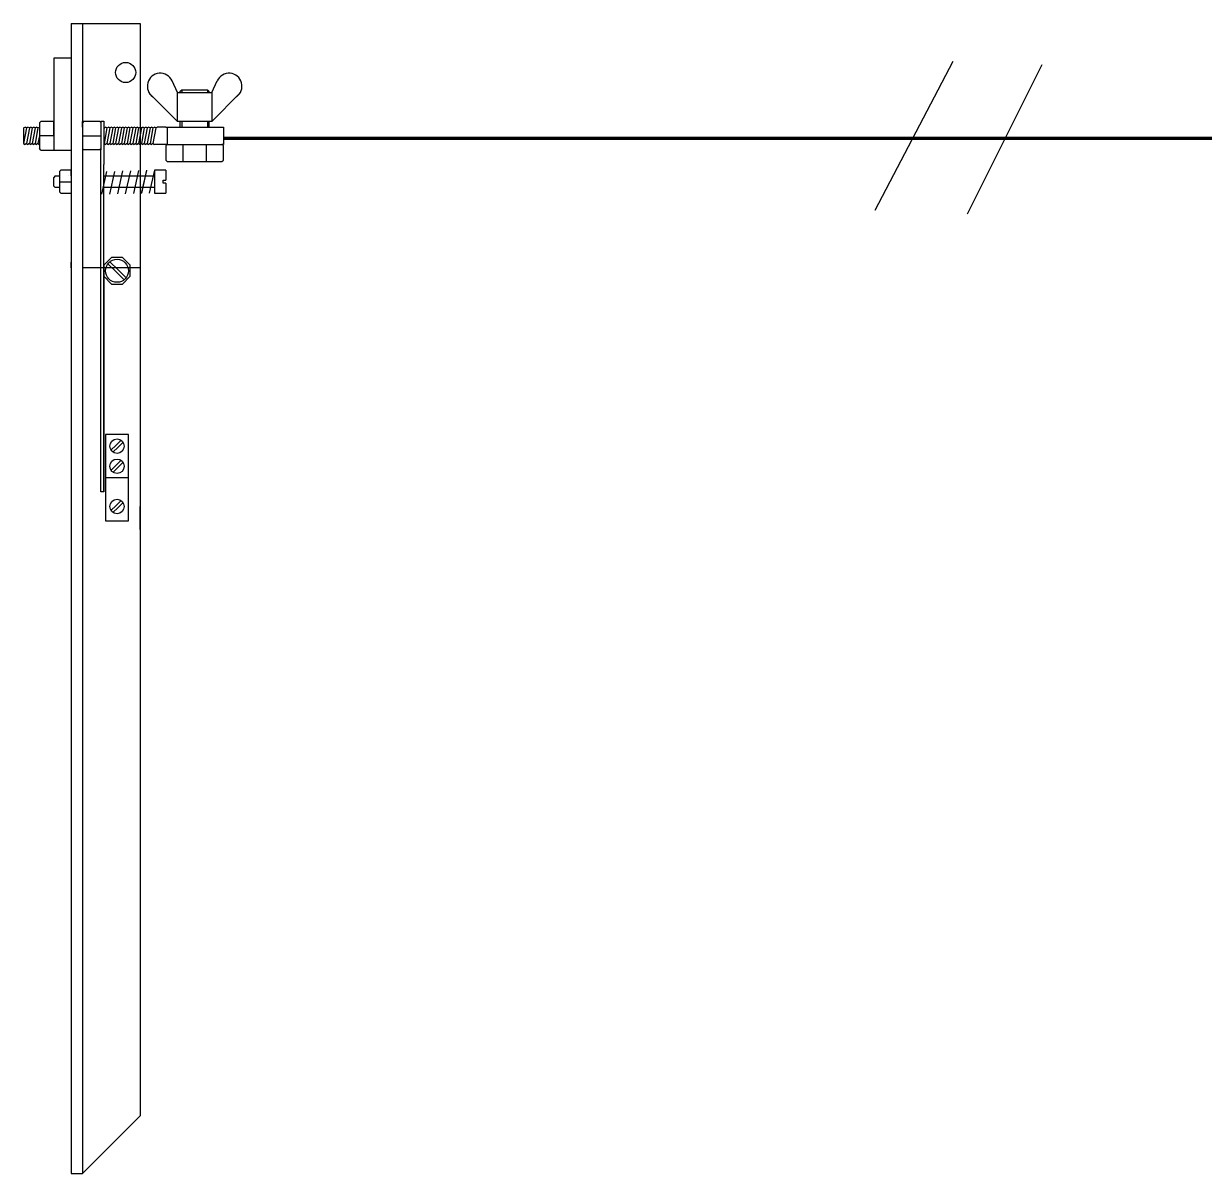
# Model space of a CAD drawing. Header units: millimetres. Extents: x -4052 to 362, y -239 to 259.
# Drawn here: x -4052.3 to -3641.5, y -220.8 to 179.2 of the extents above; entities that cross this region are included whole.
import ezdxf

# ---------------------------------------------------------------- set-up
doc = ezdxf.new("R2010")
doc.units = ezdxf.units.MM
doc.layers.add('Contorno', color=7, linetype='Continuous')

msp = doc.modelspace()

# ---------------------------------------------------------------- linework, layer by layer
msp.add_line((-3976.963, 155.196), (-3976.834, 155.196))
at = {"layer": 'Contorno'}
for p, q in [((-4035.834, 179.196), (-4035.834, -220.804)), ((-4035.834, 179.196), (-4035.834, 167.196)), ((-4035.834, 179.196), (-4031.834, 179.196)), ((-4031.834, 179.196), (-4031.834, 135.782)), ((-4031.834, 179.196), (-4031.834, 140.196)), ((-4031.834, 179.196), (-4011.834, 179.196)), ((-4031.834, 179.196), (-4031.834, 126.196)), ((-4011.834, 179.196), (-4011.834, 3.196)), ((-4011.834, 179.196), (-4011.834, -200.804)), ((-4011.834, 179.196), (-4011.834, 93.196)), ((-4011.834, 179.196), (-4011.834, 93.196)), ((-4011.834, 179.196), (-4011.834, 162.196)), ((-4041.834, 167.196), (-4041.834, 135.196)), ((-4035.834, 167.196), (-4041.834, 167.196)), ((-3728.979, 166.054), (-3756.183, 114.182)), ((-3698.065, 164.819), (-3724.033, 112.947)), ((-3998.834, 155.196), (-4000.697, 159.285)), ((-3997.834, 155.696), (-3997.334, 156.196)), ((-3997.334, 156.196), (-3988.334, 156.196)), ((-3997.334, 156.196), (-3997.334, 155.196)), ((-3988.334, 156.196), (-3988.334, 155.196)), ((-3987.834, 155.696), (-3988.334, 156.196)), ((-3986.834, 155.196), (-3984.971, 159.285)), ((-4008.483, 154.845), (-3998.834, 145.196)), ((-3998.834, 145.196), (-3998.834, 155.196)), ((-3998.834, 155.196), (-3986.834, 155.196)), ((-3997.834, 155.196), (-3997.834, 155.696)), ((-3987.834, 155.696), (-3987.834, 155.196)), ((-3986.834, 155.196), (-3986.834, 145.196)), ((-3977.185, 154.845), (-3986.834, 145.196)), ((-4046.834, 144.696), (-4046.334, 145.196)), ((-4046.834, 144.696), (-4046.834, 137.196)), ((-4041.834, 145.196), (-4046.334, 145.196)), ((-4041.834, 143.196), (-4041.834, 145.196)), ((-4041.834, 145.196), (-4041.834, 141.196)), ((-4031.334, 145.203), (-4031.834, 144.696)), ((-4031.834, 143.196), (-4031.834, 145.196)), ((-4031.834, 144.696), (-4031.834, 94.196)), ((-4031.334, 145.203), (-4025.953, 145.276)), ((-4025.953, 145.276), (-4025.453, 144.782)), ((-4025.453, 145.282), (-4024.453, 145.282)), ((-4025.453, 145.282), (-4025.453, 135.282)), ((-4024.453, 145.282), (-4024.453, 130.147)), ((-3992.834, 145.196), (-3998.834, 145.196)), ((-3997.834, 143.196), (-3997.834, 145.196)), ((-3997.334, 145.196), (-3997.334, 143.196)), ((-3986.834, 145.196), (-3992.834, 145.196)), ((-3988.334, 145.196), (-3988.334, 143.196)), ((-3987.834, 145.196), (-3987.834, 143.196)), ((-4052.334, 142.896), (-4051.834, 143.196)), ((-4051.334, 142.896), (-4052.334, 137.496)), ((-4051.334, 142.896), (-4052.334, 137.496)), ((-4052.334, 142.896), (-4052.334, 137.496)), ((-4051.334, 142.896), (-4051.834, 143.196)), ((-4051.334, 142.896), (-4050.834, 143.196)), ((-4050.334, 142.896), (-4051.334, 137.496)), ((-4050.334, 142.896), (-4051.334, 137.496)), ((-4050.334, 142.896), (-4050.834, 143.196)), ((-4050.334, 142.896), (-4049.834, 143.196)), ((-4049.334, 142.896), (-4050.334, 137.496)), ((-4049.334, 142.896), (-4050.334, 137.496)), ((-4049.334, 142.896), (-4049.834, 143.196)), ((-4049.334, 142.896), (-4048.834, 143.196)), ((-4048.334, 142.896), (-4049.334, 137.496)), ((-4048.334, 142.896), (-4049.334, 137.496)), ((-4048.334, 142.896), (-4048.834, 143.196)), ((-4048.334, 142.896), (-4047.834, 143.196)), ((-4047.334, 142.896), (-4048.334, 137.496)), ((-4047.334, 142.896), (-4048.334, 137.496)), ((-4047.334, 142.896), (-4047.834, 143.196)), ((-4047.334, 142.896), (-4046.834, 143.196)), ((-4046.834, 140.196), (-4047.334, 137.496)), ((-4046.834, 140.196), (-4047.334, 137.496)), ((-4041.834, 140.196), (-4046.834, 140.196)), ((-4041.834, 140.196), (-4041.834, 143.196)), ((-4031.834, 140.196), (-4025.453, 140.196)), ((-4024.334, 142.896), (-4024.453, 142.251)), ((-4024.334, 142.896), (-4023.834, 143.196)), ((-4023.334, 142.896), (-4024.334, 137.496)), ((-4023.334, 142.896), (-4024.334, 137.496)), ((-4023.334, 142.896), (-4023.834, 143.196)), ((-4023.334, 142.896), (-4022.834, 143.196)), ((-4022.334, 142.896), (-4023.334, 137.496)), ((-4022.334, 142.896), (-4023.334, 137.496)), ((-4022.334, 142.896), (-4022.834, 143.196)), ((-4022.334, 142.896), (-4021.834, 143.196)), ((-4021.334, 142.896), (-4022.334, 137.496)), ((-4021.334, 142.896), (-4022.334, 137.496)), ((-4021.334, 142.896), (-4021.834, 143.196)), ((-4021.334, 142.896), (-4020.834, 143.196)), ((-4020.334, 142.896), (-4021.334, 137.496)), ((-4020.334, 142.896), (-4021.334, 137.496)), ((-4020.334, 142.896), (-4020.834, 143.196)), ((-4020.334, 142.896), (-4019.834, 143.196)), ((-4019.334, 142.896), (-4020.334, 137.496)), ((-4019.334, 142.896), (-4020.334, 137.496)), ((-4019.334, 142.896), (-4019.834, 143.196)), ((-4019.334, 142.896), (-4018.834, 143.196)), ((-4018.334, 142.896), (-4019.334, 137.496)), ((-4018.334, 142.896), (-4019.334, 137.496)), ((-4018.334, 142.896), (-4018.834, 143.196)), ((-4018.334, 142.896), (-4017.834, 143.196)), ((-4017.334, 142.896), (-4018.334, 137.496)), ((-4017.334, 142.896), (-4018.334, 137.496)), ((-4017.334, 142.896), (-4017.834, 143.196)), ((-4017.334, 142.896), (-4016.834, 143.196)), ((-4016.334, 142.896), (-4017.334, 137.496)), ((-4016.334, 142.896), (-4017.334, 137.496)), ((-4016.334, 142.896), (-4016.834, 143.196)), ((-4016.334, 142.896), (-4015.834, 143.196)), ((-4015.334, 142.896), (-4016.334, 137.496)), ((-4015.334, 142.896), (-4016.334, 137.496)), ((-4015.334, 142.896), (-4015.834, 143.196)), ((-4015.334, 142.896), (-4014.834, 143.196)), ((-4014.334, 142.896), (-4015.334, 137.496)), ((-4014.334, 142.896), (-4015.334, 137.496)), ((-4014.334, 142.896), (-4014.834, 143.196)), ((-4014.334, 142.896), (-4013.834, 143.196)), ((-4013.334, 142.896), (-4014.334, 137.496)), ((-4013.334, 142.896), (-4014.334, 137.496)), ((-4013.334, 142.896), (-4013.834, 143.196)), ((-4013.334, 142.896), (-4012.834, 143.196)), ((-4012.334, 142.896), (-4013.334, 137.496)), ((-4012.334, 142.896), (-4013.334, 137.496)), ((-4012.334, 142.896), (-4012.834, 143.196)), ((-4012.334, 142.896), (-4011.834, 143.196)), ((-4011.334, 142.896), (-4012.334, 137.496)), ((-4011.334, 142.896), (-4012.334, 137.496)), ((-4011.334, 142.896), (-4011.834, 143.196)), ((-4011.334, 142.896), (-4010.834, 143.196)), ((-4010.334, 142.896), (-4011.334, 137.496)), ((-4010.334, 142.896), (-4011.334, 137.496)), ((-4010.334, 142.896), (-4010.834, 143.196)), ((-4010.334, 142.896), (-4009.834, 143.196)), ((-4009.334, 142.896), (-4010.334, 137.496)), ((-4009.334, 142.896), (-4010.334, 137.496)), ((-4009.334, 142.896), (-4009.834, 143.196)), ((-4009.334, 142.896), (-4008.834, 143.196)), ((-4008.334, 142.896), (-4009.334, 137.496)), ((-4008.334, 142.896), (-4009.334, 137.496)), ((-4008.334, 142.896), (-4008.834, 143.196)), ((-4008.334, 142.896), (-4007.834, 143.196)), ((-4007.334, 142.896), (-4008.334, 137.496)), ((-4007.334, 142.896), (-4008.334, 137.496)), ((-4007.334, 142.896), (-4007.834, 143.196)), ((-4007.334, 142.896), (-4006.834, 143.196)), ((-4006.334, 142.896), (-4007.334, 137.496)), ((-4006.334, 142.896), (-4007.334, 137.496)), ((-4006.334, 142.896), (-4006.834, 143.196)), ((-4006.334, 142.896), (-4005.834, 143.196)), ((-4002.834, 143.196), (-4005.834, 143.196)), ((-4002.834, 143.196), (-4002.334, 143.196)), ((-4002.334, 143.196), (-4002.334, 137.196)), ((-4002.334, 143.196), (-3982.834, 143.196)), ((-3982.834, 143.196), (-3982.834, 137.196)), ((-4052.334, 137.496), (-4051.834, 137.196)), ((-4051.334, 137.496), (-4051.834, 137.196)), ((-4051.334, 137.496), (-4050.834, 137.196)), ((-4050.334, 137.496), (-4050.834, 137.196)), ((-4050.334, 137.496), (-4049.834, 137.196)), ((-4049.334, 137.496), (-4049.834, 137.196)), ((-4049.334, 137.496), (-4048.834, 137.196)), ((-4048.334, 137.496), (-4048.834, 137.196)), ((-4048.334, 137.496), (-4047.834, 137.196)), ((-4047.334, 137.496), (-4047.834, 137.196)), ((-4047.334, 137.496), (-4046.834, 137.196)), ((-4046.834, 137.196), (-4046.834, 135.696)), ((-4046.334, 135.196), (-4046.834, 135.696)), ((-4031.334, 135.282), (-4031.834, 135.782)), ((-4025.953, 135.282), (-4025.453, 135.782)), ((-4024.334, 137.496), (-4023.834, 137.196)), ((-4023.334, 137.496), (-4023.834, 137.196)), ((-4023.334, 137.496), (-4022.834, 137.196)), ((-4022.334, 137.496), (-4022.834, 137.196)), ((-4022.334, 137.496), (-4021.834, 137.196)), ((-4021.334, 137.496), (-4021.834, 137.196)), ((-4021.334, 137.496), (-4020.834, 137.196)), ((-4020.334, 137.496), (-4020.834, 137.196)), ((-4020.334, 137.496), (-4019.834, 137.196)), ((-4019.334, 137.496), (-4019.834, 137.196)), ((-4019.334, 137.496), (-4018.834, 137.196)), ((-4018.334, 137.496), (-4018.834, 137.196)), ((-4018.334, 137.496), (-4017.834, 137.196)), ((-4017.334, 137.496), (-4017.834, 137.196)), ((-4017.334, 137.496), (-4016.834, 137.196)), ((-4016.334, 137.496), (-4016.834, 137.196)), ((-4016.334, 137.496), (-4015.834, 137.196)), ((-4015.334, 137.496), (-4015.834, 137.196)), ((-4015.334, 137.496), (-4014.834, 137.196)), ((-4014.334, 137.496), (-4014.834, 137.196)), ((-4014.334, 137.496), (-4013.834, 137.196)), ((-4013.334, 137.496), (-4013.834, 137.196)), ((-4013.334, 137.496), (-4012.834, 137.196)), ((-4012.334, 137.496), (-4012.834, 137.196)), ((-4012.334, 137.496), (-4011.834, 137.196)), ((-4011.334, 137.496), (-4011.834, 137.196)), ((-4011.334, 137.496), (-4010.834, 137.196)), ((-4010.334, 137.496), (-4010.834, 137.196)), ((-4010.334, 137.496), (-4009.834, 137.196)), ((-4009.334, 137.496), (-4009.834, 137.196)), ((-4009.334, 137.496), (-4008.834, 137.196)), ((-4008.334, 137.496), (-4008.834, 137.196)), ((-4008.334, 137.496), (-4007.834, 137.196)), ((-4007.334, 137.496), (-4007.834, 137.196)), ((-4007.334, 137.496), (-4006.834, 137.196)), ((-4003.834, 137.196), (-4006.834, 137.196)), ((-4002.334, 137.196), (-4003.834, 137.196)), ((-4002.834, 137.196), (-4002.834, 137.196)), ((-4002.334, 137.196), (-4002.834, 136.696)), ((-4002.834, 136.696), (-4002.834, 131.696)), ((-4002.334, 137.196), (-3983.334, 137.196)), ((-3996.834, 131.196), (-3996.834, 137.196)), ((-3996.834, 137.196), (-3988.834, 137.196)), ((-3988.834, 137.196), (-3988.834, 131.196)), ((-3982.834, 136.696), (-3983.334, 137.196)), ((-3982.834, 137.196), (-3983.334, 137.196)), ((-3982.834, 131.696), (-3982.834, 136.696)), ((-4046.334, 135.196), (-4041.834, 135.196)), ((-4041.834, 135.196), (-4035.834, 135.196)), ((-4025.953, 135.282), (-4031.334, 135.282)), ((-4025.453, 16.282), (-4025.453, 135.282)), ((-4002.334, 131.196), (-4002.834, 131.696)), ((-3983.334, 131.196), (-3982.834, 131.696)), ((-4039.834, 127.696), (-4039.334, 128.196)), ((-4039.834, 127.696), (-4039.834, 120.696)), ((-4035.834, 128.196), (-4039.334, 128.196)), ((-4035.834, 126.196), (-4035.834, 128.196)), ((-4023.501, 127.805), (-4025.265, 119.805)), ((-4024.453, 16.282), (-4024.453, 130.147)), ((-4020.738, 127.805), (-4022.501, 119.805)), ((-4017.945, 127.935), (-4019.709, 119.935)), ((-4017.945, 127.935), (-4019.709, 119.935)), ((-4015.182, 127.935), (-4016.945, 119.935)), ((-4012.39, 128.066), (-4014.153, 120.066)), ((-4012.39, 128.066), (-4014.153, 120.066)), ((-4009.626, 128.066), (-4011.39, 120.066)), ((-4009.597, 128.196), (-4011.361, 120.196)), ((-4006.834, 128.196), (-4008.597, 120.196)), ((-4002.834, 128.196), (-4006.834, 128.196)), ((-4006.834, 128.196), (-4006.834, 126.196)), ((-4002.834, 128.196), (-4002.834, 124.696)), ((-4002.334, 131.196), (-3996.834, 131.196)), ((-4000.834, 131.196), (-3983.334, 131.196)), ((-4041.334, 126.196), (-4041.834, 125.696)), ((-4041.834, 122.696), (-4041.834, 125.696)), ((-4041.334, 126.196), (-4039.834, 126.196)), ((-4039.834, 124.196), (-4035.834, 124.196)), ((-4036.834, 126.196), (-4036.834, 126.196)), ((-4024.453, 126.196), (-4011.834, 126.196)), ((-4011.834, 126.196), (-4006.834, 126.196)), ((-4006.834, 126.196), (-4006.834, 122.196)), ((-4003.834, 123.696), (-4003.834, 124.696)), ((-4003.834, 124.696), (-4002.834, 124.696)), ((-4002.834, 123.696), (-4003.834, 123.696)), ((-4002.834, 123.696), (-4002.834, 120.196)), ((-4041.334, 122.196), (-4041.834, 122.696)), ((-4039.834, 122.196), (-4041.334, 122.196)), ((-4039.334, 120.196), (-4039.834, 120.696)), ((-4039.334, 120.196), (-4035.834, 120.196)), ((-4006.834, 122.196), (-4024.453, 122.196)), ((-4006.834, 122.196), (-4006.834, 120.196)), ((-4006.834, 120.196), (-4002.834, 120.196)), ((-4035.834, 94.196), (-4035.834, 96.196)), ((-4021.747, 97.815), (-4024.453, 95.109)), ((-4024.453, 95.109), (-4024.453, 91.282)), ((-4020.187, 92.842), (-4023.016, 95.671)), ((-4019.48, 93.549), (-4022.309, 96.378)), ((-4017.92, 97.815), (-4021.747, 97.815)), ((-4015.214, 95.109), (-4017.92, 97.815)), ((-4015.214, 91.282), (-4015.214, 95.109)), ((-4031.834, 94.196), (-4031.834, -220.804)), ((-4011.834, 94.196), (-4031.834, 94.196)), ((-4024.453, 91.282), (-4021.747, 88.576)), ((-4024.453, 91.282), (-4024.453, 16.282)), ((-4020.187, 92.842), (-4017.359, 90.014)), ((-4019.48, 93.549), (-4016.652, 90.721)), ((-4017.92, 88.576), (-4015.214, 91.282)), ((-4021.747, 88.576), (-4017.92, 88.576)), ((-4015.834, 36.196), (-4023.834, 36.196)), ((-4023.834, 36.196), (-4023.834, 21.196)), ((-4020.187, 32.549), (-4018.419, 34.317)), ((-4019.48, 31.842), (-4017.712, 33.61)), ((-4015.834, 21.196), (-4015.834, 36.196)), ((-4020.187, 32.549), (-4021.955, 30.782)), ((-4019.48, 31.842), (-4021.248, 30.075)), ((-4020.187, 25.549), (-4021.955, 23.782)), ((-4019.48, 24.842), (-4021.248, 23.075)), ((-4020.187, 25.549), (-4018.419, 27.317)), ((-4019.48, 24.842), (-4017.712, 26.61)), ((-4015.834, 21.196), (-4023.834, 21.196)), ((-4023.834, 21.196), (-4023.834, 6.196)), ((-4015.834, 6.196), (-4015.834, 21.196)), ((-4024.453, 16.282), (-4025.453, 16.282)), ((-4020.187, 11.549), (-4018.419, 13.317)), ((-4019.48, 10.842), (-4017.712, 12.61)), ((-4020.187, 11.549), (-4021.955, 9.782)), ((-4019.48, 10.842), (-4021.248, 9.075)), ((-4011.834, 3.196), (-4011.834, 11.196)), ((-4023.834, 6.196), (-4015.834, 6.196)), ((-4019.834, 6.196), (-4015.834, 6.196)), ((-4011.834, -200.804), (-4031.834, -220.804)), ((-4035.834, -220.804), (-4031.834, -220.804))]:
    msp.add_line(p, q, dxfattribs=at)
at = {"layer": 'Contorno', "lineweight": 100}
msp.add_line((-3482.834, 139.196), (-3982.834, 139.196), dxfattribs=at)
at = {"layer": 'Contorno'}
for centre, radius in [((-4016.834, 162.196), 3.5), ((-4019.834, 93.196), 4), ((-4019.834, 32.196), 2.5), ((-4019.834, 25.196), 2.5), ((-4019.834, 25.196), 2.5), ((-4019.834, 11.196), 2.5), ((-4019.834, 11.196), 2.5)]:
    msp.add_circle(centre, radius, dxfattribs=at)
for centre, start, end in [((-4004.792, 157.419), 24.49528, 235.10238), ((-3980.876, 157.419), 304.89762, 155.50472)]:
    msp.add_arc(centre, 4.5, start, end, dxfattribs=at)

doc.saveas('drawing.dxf')
